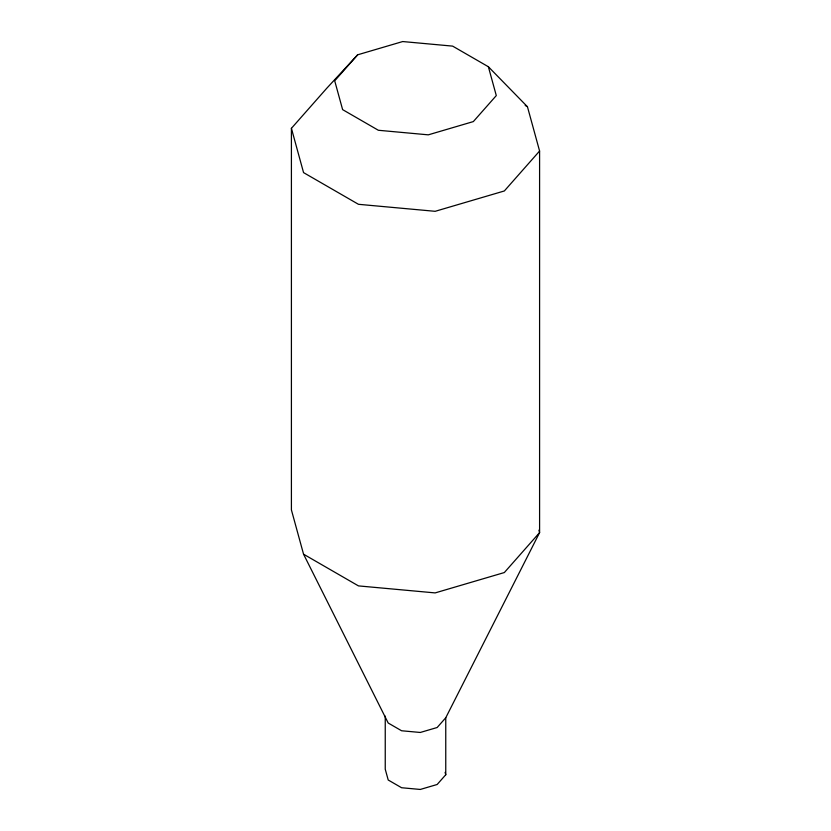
<?xml version="1.0" encoding="UTF-8"?>
<svg xmlns="http://www.w3.org/2000/svg" width="831" height="831" viewBox="0 0 831 831"><rect width="100%" height="100%" fill="white"/><g stroke="black" fill="none" stroke-linecap="round" stroke-linejoin="round"><path stroke-width="1.25" d="M445.759 717.766L539.589 532.609L539.589 151.024L527.446 106.742L488.379 66.75L452.635 46.12L402.703 41.55L357.662 54.804L326.656 88.377L291.411 128.327L291.411 509.912L303.554 554.194L388.212 723.032L401.591 730.761L420.289 732.464L437.158 727.509L445.759 717.766L445.759 774.752L437.158 784.485L420.289 789.45L401.591 787.736L388.212 780.008L385.241 769.215L385.241 716.114M357.662 54.804L334.706 80.804L342.621 109.63L378.365 130.27L428.297 134.84L473.338 121.586L496.294 95.586L488.379 66.75M539.589 151.024L504.344 190.964L435.153 211.313L358.462 204.301L303.554 172.609L291.411 128.327M525.202 105.444L527.446 106.742M303.554 554.194L358.462 585.897L435.153 592.908L504.344 572.549L539.589 532.609L538.924 530.147M445.094 772.352L445.759 774.752"/></g></svg>
